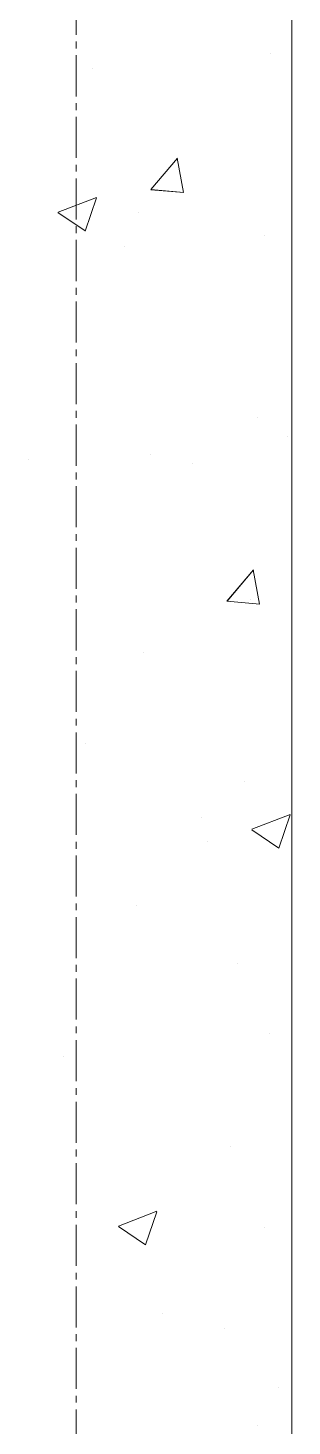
# Model space of a CAD drawing. Header units: millimetres. Extents: x 470010 to 1231400, y -134005 to 421770.
# Drawn here: x 806500 to 806623, y 173662 to 174311 of the extents above; entities that cross this region are included whole.
import ezdxf
from ezdxf.enums import TextEntityAlignment as Align

# ---------------------------------------------------------------- set-up
doc = ezdxf.new("R2010")
doc.units = ezdxf.units.MM
doc.linetypes.add('CENTER2', pattern=[28.575, 19.05, -3.175, 3.175, -3.175])
doc.layers.get('Defpoints').update_dxf_attribs({"color": 140})
doc.layers.add('АР_Стены ПЕНОблок', color=52, linetype='Continuous', lineweight=20)
doc.layers.add('АР_Штриховка', color=8, linetype='Continuous', lineweight=0)
doc.layers.add('РД_Оси_100', color=7, linetype='Continuous', lineweight=0, true_color=0x525252)
doc.styles.add('style1', font='ARIALN.TTF')

# ---------------------------------------------------------------- blocks, each defined once
blk = doc.blocks.new('СОШ_2200_АР_ОСИ_М100_28.05.24')
at = {"layer": 'РД_Оси_100', "color": 251, "linetype": 'CENTER2', "true_color": 0x636466}
blk.add_line((0, -6155), (0, 139938.679), dxfattribs=at)
blk = doc.blocks.new('A$C9108343f')
at = {"layer": 'АР_Стены ПЕНОблок', "color": 18, "linetype": 'Continuous', "lineweight": 20, "true_color": 0x000000}
blk.add_line((140904.09, 237679.49), (140904.09, 313879.49), dxfattribs=at)
at = {"layer": 'АР_Штриховка', "color": 18, "linetype": 'Continuous', "lineweight": 0, "true_color": 0x000000}
for p, q in [((140894.31, 274666.02), (140894.31, 274666.02)), ((140811.84, 274658.79), (140811.84, 274658.79)), ((140838.72, 274602.68), (140850.96, 274617.28)), ((140853.73, 274601.32), (140850.8, 274617.24)), ((140838.72, 274602.67), (140853.9, 274601.35)), ((140795.69, 274592.21), (140813.48, 274599.04)), ((140808.24, 274583.48), (140813.39, 274598.83)), ((140795.6, 274592.01), (140808.24, 274583.49)), ((140832.83, 274591.85), (140832.83, 274591.85)), ((140891.22, 274581.47), (140891.22, 274581.47)), ((140826.5, 274576.06), (140826.5, 274576.06)), ((140888.13, 274496.91), (140888.13, 274496.91)), ((140902.2, 274487.92), (140902.2, 274487.92)), ((140781.71, 274477.54), (140781.71, 274477.54)), ((140838.61, 274479.55), (140838.61, 274479.55)), ((140858, 274475.34), (140858, 274475.34)), ((140873.96, 274411.63), (140886.21, 274426.22)), ((140888.98, 274410.26), (140886.04, 274426.18)), ((140885.04, 274412.36), (140885.04, 274412.36)), ((140873.96, 274411.62), (140889.14, 274410.29)), ((140835.38, 274387.74), (140835.38, 274387.74)), ((140808.54, 274345.55), (140808.54, 274345.55)), ((140881.95, 274327.8), (140881.95, 274327.8)), ((140862.09, 274311.43), (140862.09, 274311.43)), ((140885.5, 274305.76), (140903.29, 274312.58)), ((140898.06, 274297.03), (140903.21, 274312.38)), ((140885.41, 274305.55), (140898.05, 274297.03)), ((140864.75, 274300.22), (140864.75, 274300.22)), ((140832.08, 274270.21), (140832.08, 274270.21)), ((140878.86, 274243.25), (140878.86, 274243.25)), ((140893.6, 274210.71), (140893.6, 274210.71)), ((140797.94, 274200.04), (140797.94, 274200.04)), ((140875.78, 274158.69), (140875.78, 274158.69)), ((140823.7, 274121.57), (140841.49, 274128.39)), ((140836.25, 274112.84), (140841.4, 274128.19)), ((140823.61, 274121.37), (140836.25, 274112.84)), ((140891.53, 274120.98), (140891.53, 274120.98)), ((140844.14, 274080.91), (140844.14, 274080.91)), ((140872.69, 274074.14), (140872.69, 274074.14)), ((140897.69, 274046.8), (140897.69, 274046.8)), ((140888.3, 274029.17), (140888.3, 274029.17))]:
    blk.add_line(p, q, dxfattribs=at)
at = {"layer": 'РД_Оси_100'}
blk.add_blockref('СОШ_2200_АР_ОСИ_М100_28.05.24', (140804.09, 223079.49), dxfattribs=at)
at = {"layer": 'Defpoints', "color": 18, "true_color": 0x000000, "style": 'style1'}
for p in [(143949.34, 316089.12), (143974.98, 281639.5), (143890.4, 273244.71), (143839.99, 264276.81), (143967.75, 254892.38), (12251.96, 104178.14), (12382.58, 96023.14)]:
    blk.add_attdef('АР-ПОМЕЩЕНИЕ:НАИМЕНОВАНИЕ', text='', height=100, dxfattribs=at).set_placement(p, align=Align.MIDDLE)
at = {"layer": 'Defpoints', "color": 18, "true_color": 0x000000, "style": 'style1', "flags": 8}
for p in [(143951.3, 279099.09), (143848.34, 269251.11), (143875.33, 260094.25), (144049.74, 250824.7), (163419.28, 238153.36), (155897.46, 237965.97), (183037.2, 237965.97), (143342.94, 237876.19)]:
    blk.add_attdef('АР-ПОМЕЩЕНИЕ:НАИМЕНОВАНИЕ', text='', height=100, dxfattribs=at).set_placement(p, align=Align.MIDDLE)

msp = doc.modelspace()

# ---------------------------------------------------------------- linework, layer by layer
at = {"layer": 'АР_Стены ПЕНОблок', "color": 18, "linetype": 'Continuous', "lineweight": 20, "true_color": 0x000000}
msp.add_line((806622.706, 137313.251), (806622.706, 213513.251), dxfattribs=at)
at = {"layer": 'АР_Штриховка', "color": 18, "linetype": 'Continuous', "lineweight": 0, "true_color": 0x000000}
for p, q in [((806557.331, 174236.442), (806569.576, 174251.035)), ((806572.347, 174235.073), (806569.41, 174250.994)), ((806557.33, 174236.432), (806572.512, 174235.104)), ((806514.304, 174225.967), (806532.089, 174232.793)), ((806526.856, 174217.242), (806532.006, 174232.591)), ((806514.213, 174225.766), (806526.848, 174217.244)), ((806592.574, 174045.385), (806604.819, 174059.978)), ((806607.59, 174044.016), (806604.653, 174059.937)), ((806592.573, 174045.375), (806607.755, 174044.047)), ((806604.116, 173939.513), (806621.901, 173946.34)), ((806616.668, 173930.788), (806621.818, 173946.137)), ((806604.025, 173939.313), (806616.66, 173930.791)), ((806542.314, 173755.325), (806560.099, 173762.152)), ((806554.866, 173746.6), (806560.016, 173761.949)), ((806542.223, 173755.125), (806554.858, 173746.603))]:
    msp.add_line(p, q, dxfattribs=at)

# ---------------------------------------------------------------- block references
msp.add_blockref('A$C9108343f', (665718.612, -100366.242))
at = {"layer": 'РД_Оси_100'}
msp.add_blockref('СОШ_2200_АР_ОСИ_М100_28.05.24', (806522.706, 122713.251), dxfattribs=at)

doc.saveas('drawing.dxf')
